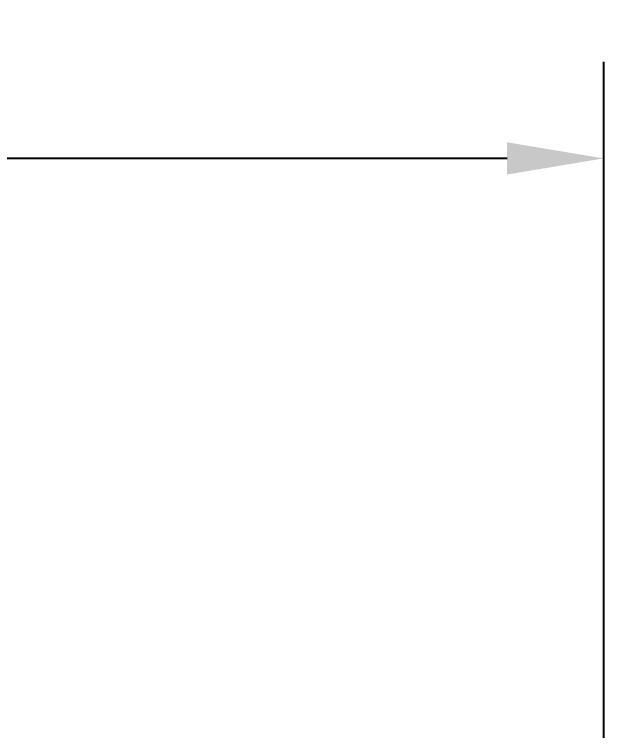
# Model space of a CAD drawing. Header units: inches. Extents: x -10.4 to 52.5, y 6.9 to 15.8.
# Drawn here: x -0.127 to 1.017, y 12.887 to 14.277 of the extents above; entities that cross this region are included whole.
import ezdxf

# ---------------------------------------------------------------- set-up
doc = ezdxf.new("R2010")
doc.units = ezdxf.units.IN
doc.header["$MEASUREMENT"] = 0
doc.layers.add('Dimensions', color=3, linetype='Continuous')
doc.styles.add('ARIAL', font='arial.ttf')
doc.dimstyles.new('Arial', dxfattribs={"dimtxt": 0.1875, "dimasz": 0.1875, "dimexe": 0.1875, "dimexo": 0.1875, "dimgap": 0.1875, "dimtad": 0, "dimtih": 1, "dimtoh": 1, "dimdec": 4, "dimzin": 3, "dimdsep": 46, "dimlunit": 4, "dimtxsty": 'ARIAL', "dimcen": 0.1875, "dimadec": 0, "dimazin": 0, "dimtfac": 1, "dimtdec": 4, "dimtofl": 0, "dimtmove": 0, "dimatfit": 3, "dimfxl": 0, "dimfrac": 2, "dimtolj": 1, "dimtzin": 0, "dimarcsym": 0})

# ---------------------------------------------------------------- blocks, each defined once
blk = doc.blocks.new('*D11')
at = {"layer": 'Defpoints', "color": 0}
for p in [(1.0171, 13.9974), (1.0171, 11.6431), (-3.9829, 11.6136)]:
    blk.add_point(p, dxfattribs=at)
at = {"layer": 'Dimensions', "color": 0, "lineweight": -2}
for p, q in [((-3.9829, 11.8011), (-3.9829, 14.1849)), ((1.0171, 11.8306), (1.0171, 14.1849)), ((-3.7954, 13.9974), (-2.2262, 13.9974)), ((0.8296, 13.9974), (-0.7764, 13.9974))]:
    blk.add_line(p, q, dxfattribs=at)
at = {"layer": 'Dimensions', "color": 0}
for points in [[(-3.7954, 14.0286), (-3.7954, 13.9661), (-3.9829, 13.9974)], [(0.8296, 14.0286), (0.8296, 13.9661), (1.0171, 13.9974)]]:
    blk.add_solid(points, dxfattribs=at)
at = {"layer": 'Dimensions', "color": 0, "insert": (-1.5013, 13.9974), "char_height": 0.1875, "attachment_point": 5, "style": 'ARIAL'}
blk.add_mtext('\\A1;5"\\P [127mm]', dxfattribs=at)

msp = doc.modelspace()

# ---------------------------------------------------------------- dimensions: what is measured, and where the dimension line sits
at = {"layer": 'Dimensions'}
dim = msp.add_linear_dim(base=(1.0171, 13.99738), p1=(-3.9829, 11.61361), p2=(1.0171, 11.6431), dimstyle='Arial', override={"dimpost": '\\X'}, dxfattribs=at)
dim.commit()
dim.dimension.update_dxf_attribs({"geometry": '*D11', "text_midpoint": (-1.50129, 13.99738), "dimtype": 160})

doc.saveas('drawing.dxf')
